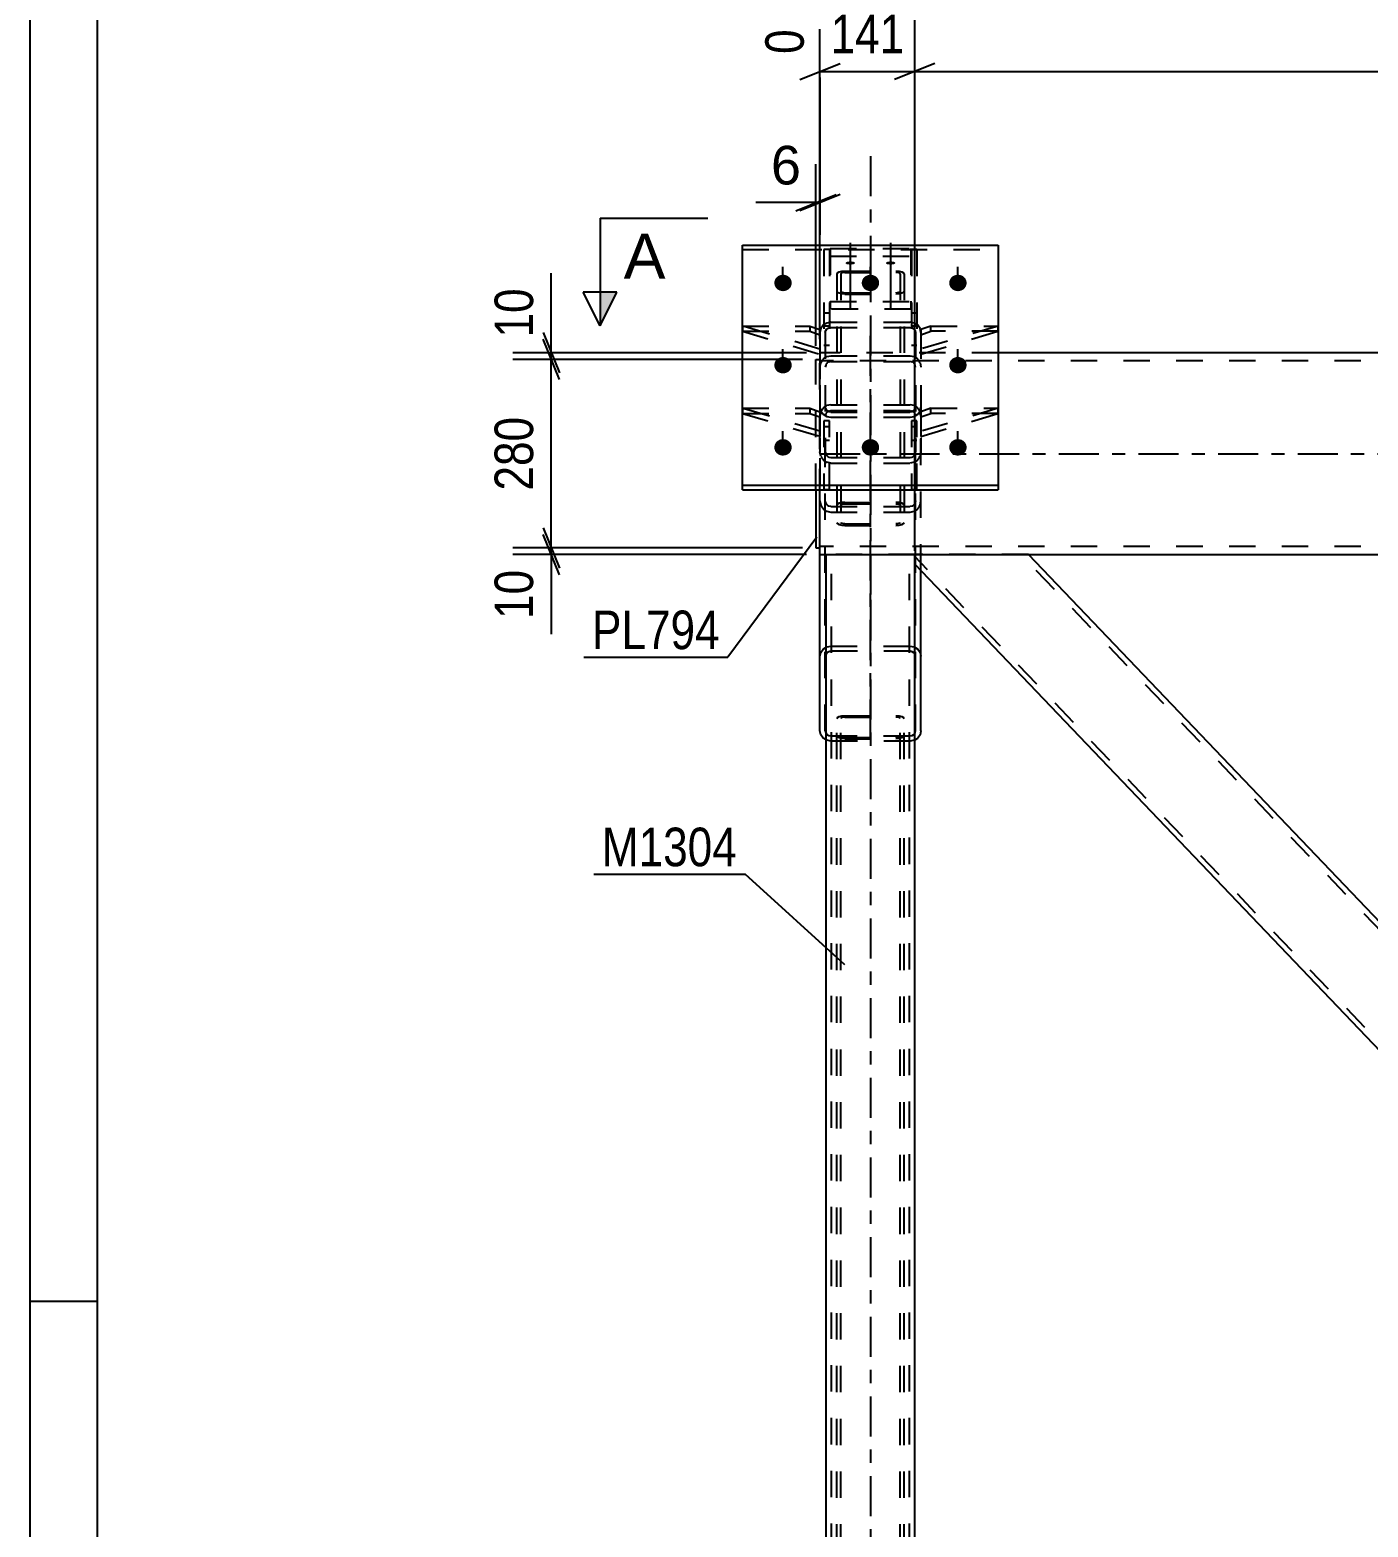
# Model space of a CAD drawing. Header units: millimetres. Extents: x 0 to 841, y 0 to 594.
# Drawn here: x 0 to 99.5, y 281.2 to 392.5 of the extents above; entities that cross this region are included whole.
import ezdxf

# ---------------------------------------------------------------- set-up
doc = ezdxf.new("R2010")
doc.units = ezdxf.units.MM
doc.linetypes.add('DXK_LINE_DOT2', pattern=[3.9198, 1.9599, -1.9599])
doc.linetypes.add('DXK_LINE_DOT3', pattern=[5.9187, 2.979, -0.9799, 0.9799, -0.9799])
doc.styles.add('Arial', font='ARIAL.TTF', dxfattribs={"height": 0.2})
doc.styles.add('Arial Narrow', font='ARIALN.TTF', dxfattribs={"height": 0.2})

# ---------------------------------------------------------------- blocks, each defined once
blk = doc.blocks.new('Unknown-318891778-1129')
at = {"color": 5, "linetype": 'Continuous'}
for p, q in [((0, 594), (0, 0)), ((5, 589), (5, 5)), ((5, 298), (0, 298))]:
    blk.add_line(p, q, dxfattribs=at)
blk = doc.blocks.new('Part-318891778-5082 - 4993')
at = {"color": 7, "linetype": 'DXK_LINE_DOT2'}
for p, q in [((58.72, 362.65), (52.97, 364.36)), ((52.97, 364.36), (57.97, 364.36)), ((52.97, 364.36), (52.97, 363.98)), ((52.97, 363.98), (58.72, 362.27)), ((52.97, 363.98), (57.97, 363.98)), ((57.97, 364.36), (58.72, 364.1)), ((57.97, 364.36), (57.97, 363.98)), ((57.97, 363.98), (58.72, 363.73)), ((58.72, 364.1), (58.72, 362.27))]:
    blk.add_line(p, q, dxfattribs=at)
blk = doc.blocks.new('Part-318891778-5133 - 4993')
at = {"color": 7, "linetype": 'DXK_LINE_DOT2'}
for p, q in [((58.72, 368.49), (58.72, 358.3)), ((71.97, 368.49), (58.72, 368.49)), ((228.28, 367.89), (58.72, 367.89)), ((58.72, 353.58), (58.72, 354.69)), ((228.28, 354.09), (58.72, 354.09))]:
    blk.add_line(p, q, dxfattribs=at)
at = {"color": 2, "linetype": 'Continuous'}
for p, q in [((228.28, 368.49), (71.97, 368.49)), ((58.72, 354.69), (58.72, 358.3)), ((58.72, 353.49), (58.72, 354.69)), ((58.72, 353.49), (228.28, 353.49))]:
    blk.add_line(p, q, dxfattribs=at)
at = {"color": 7, "linetype": 'DXK_LINE_DOT3'}
blk.add_line((58.72, 360.99), (228.28, 360.99), dxfattribs=at)
blk = doc.blocks.new('Part-318891778-5088 - 4993')
at = {"color": 7, "linetype": 'DXK_LINE_DOT2'}
for p, q in [((58.79, 364.1), (58.72, 363.77)), ((58.72, 353.49), (58.72, 363.77)), ((59.12, 363.77), (59.15, 363.93)), ((59.12, 340.39), (59.12, 363.77)), ((59.52, 364.62), (59.22, 364.56)), ((59.37, 364.16), (59.52, 364.2)), ((59.52, 364.62), (65.42, 364.62)), ((59.52, 364.2), (65.42, 364.2)), ((65.73, 364.56), (65.42, 364.62)), ((65.42, 364.2), (65.58, 364.16)), ((65.79, 363.93), (65.82, 363.77)), ((65.82, 340.39), (65.82, 363.77)), ((66.22, 363.77), (66.16, 364.1)), ((66.22, 352.3), (66.22, 363.77)), ((58.72, 357.49), (58.79, 357.17)), ((59.15, 357.33), (59.12, 357.49)), ((59.52, 357.07), (59.37, 357.1)), ((59.52, 357.07), (65.42, 357.07)), ((65.58, 357.1), (65.42, 357.07)), ((65.82, 357.49), (65.79, 357.33)), ((66.16, 357.17), (66.22, 357.49)), ((59.22, 356.71), (59.52, 356.64)), ((59.52, 356.64), (65.42, 356.64)), ((65.42, 356.64), (65.73, 356.71)), ((58.72, 345.94), (58.79, 346.23)), ((58.79, 346.23), (58.96, 346.47)), ((58.96, 346.47), (59.22, 346.63)), ((59.15, 346.08), (59.12, 345.94)), ((59.24, 346.2), (59.15, 346.08)), ((59.22, 346.63), (59.52, 346.69)), ((59.37, 346.28), (59.24, 346.2)), ((59.52, 346.31), (59.37, 346.28)), ((59.52, 346.69), (65.42, 346.69)), ((65.42, 346.31), (59.52, 346.31)), ((65.42, 346.69), (65.73, 346.63)), ((65.58, 346.28), (65.42, 346.31)), ((65.71, 346.2), (65.58, 346.28)), ((65.79, 346.08), (65.71, 346.2)), ((65.73, 346.63), (65.99, 346.47)), ((65.82, 345.94), (65.79, 346.08)), ((65.99, 346.47), (66.16, 346.23)), ((66.16, 346.23), (66.22, 345.94)), ((59.12, 340.39), (59.15, 340.25)), ((65.79, 340.25), (65.82, 340.39)), ((59.15, 340.25), (59.24, 340.13)), ((59.22, 339.7), (59.17, 339.73)), ((59.52, 339.64), (59.22, 339.7)), ((59.24, 340.13), (59.37, 340.05)), ((59.37, 340.05), (59.52, 340.02)), ((59.52, 340.02), (65.42, 340.02)), ((65.42, 339.64), (59.52, 339.64)), ((65.42, 340.02), (65.58, 340.05)), ((65.73, 339.7), (65.42, 339.64)), ((65.58, 340.05), (65.71, 340.13)), ((65.71, 340.13), (65.79, 340.25)), ((65.73, 339.7), (65.77, 339.73))]:
    blk.add_line(p, q, dxfattribs=at)
at = {"color": 7, "linetype": 'DXK_LINE_DOT3'}
blk.add_line((62.47, 339.74), (62.47, 364.05), dxfattribs=at)
at = {"color": 2, "linetype": 'Continuous'}
for p, q in [((58.72, 340.39), (58.72, 353.49)), ((66.22, 340.39), (66.22, 352.3)), ((58.79, 340.11), (58.72, 340.39)), ((66.22, 340.39), (66.16, 340.11)), ((58.96, 339.86), (58.79, 340.11)), ((59.17, 339.73), (58.96, 339.86)), ((65.77, 339.73), (65.99, 339.86)), ((66.16, 340.11), (65.99, 339.86))]:
    blk.add_line(p, q, dxfattribs=at)
at = {"color": 7, "linetype": 'DXK_LINE_DOT2'}
for centre, radius, start, end in [((59.56, 363.8), 0.827, 114.3201, 159.2418), ((59.54, 363.79), 0.414, 114.3201, 159.2418), ((65.41, 363.79), 0.414, 20.7582, 65.6799), ((65.39, 363.8), 0.827, 20.7582, 65.6799), ((59.56, 357.46), 0.827, 200.7582, 245.6799), ((59.54, 357.48), 0.414, 200.7582, 245.6799), ((65.41, 357.48), 0.414, 294.3201, 339.2418), ((65.39, 357.46), 0.827, 294.3201, 339.2418)]:
    blk.add_arc(centre, radius, start, end, dxfattribs=at)
blk = doc.blocks.new('Part-318891778-5091 - 4993')
at = {"color": 2, "linetype": 'Continuous'}
for p, q in [((52.97, 358.3), (52.97, 376.49)), ((52.97, 376.49), (71.97, 376.49)), ((71.97, 376.49), (71.97, 358.3)), ((52.97, 358.64), (71.97, 358.64)), ((52.97, 358.3), (71.97, 358.3))]:
    blk.add_line(p, q, dxfattribs=at)
at = {"color": 7, "linetype": 'DXK_LINE_DOT2'}
blk.add_line((52.97, 376.15), (71.97, 376.15), dxfattribs=at)
blk = doc.blocks.new('Part-318891778-5135 - 4993')
at = {"color": 7, "linetype": 'DXK_LINE_DOT2'}
for p, q in [((65.52, 376.15), (65.52, 369.04)), ((65.92, 376.15), (65.52, 376.15)), ((65.92, 376.15), (65.92, 369.04)), ((65.52, 371.45), (65.92, 371.45)), ((65.52, 370.49), (65.92, 370.49)), ((65.52, 369.04), (65.92, 369.04))]:
    blk.add_line(p, q, dxfattribs=at)
blk = doc.blocks.new('Part-318891778-5054 - 4993')
at = {"color": 7, "linetype": 'DXK_LINE_DOT2'}
for p, q in [((58.42, 358.3), (58.42, 367.99)), ((58.42, 367.99), (58.72, 367.99)), ((58.72, 353.99), (58.72, 367.99))]:
    blk.add_line(p, q, dxfattribs=at)
at = {"color": 2, "linetype": 'Continuous'}
for p, q in [((58.42, 358.3), (58.42, 353.99)), ((58.42, 353.99), (58.72, 353.99))]:
    blk.add_line(p, q, dxfattribs=at)
blk = doc.blocks.new('Part-318891778-5060 - 4993')
at = {"color": 7, "linetype": 'DXK_LINE_DOT3'}
blk.add_line((62.47, 350.14), (62.47, 196.45), dxfattribs=at)
at = {"color": 7, "linetype": 'DXK_LINE_DOT2'}
for p, q in [((60.15, 341.46), (60.34, 341.51)), ((60.34, 341.51), (60.57, 341.52)), ((60.57, 341.52), (64.37, 341.52)), ((64.37, 341.52), (64.6, 341.51)), ((64.6, 341.51), (64.8, 341.46)), ((59.97, 341.32), (60.02, 341.4)), ((59.97, 205.02), (59.97, 341.32)), ((60.02, 341.4), (60.15, 341.46)), ((60.3, 341.36), (60.27, 341.32)), ((60.27, 205.02), (60.27, 341.32)), ((60.36, 341.39), (60.3, 341.36)), ((60.46, 341.41), (60.36, 341.39)), ((60.57, 341.42), (60.46, 341.41)), ((60.57, 341.42), (64.37, 341.42)), ((64.49, 341.41), (64.37, 341.42)), ((64.59, 341.39), (64.49, 341.41)), ((64.65, 341.36), (64.59, 341.39)), ((64.67, 341.32), (64.65, 341.36)), ((64.67, 205.02), (64.67, 341.32)), ((64.8, 341.46), (64.93, 341.4)), ((64.93, 341.4), (64.97, 341.32)), ((64.97, 205.02), (64.97, 341.32)), ((60.02, 339.94), (59.97, 340.02)), ((60.15, 339.87), (60.02, 339.94)), ((60.34, 339.83), (60.15, 339.87)), ((60.27, 340.02), (60.3, 339.98)), ((60.3, 339.98), (60.36, 339.94)), ((60.57, 339.81), (60.34, 339.83)), ((60.36, 339.94), (60.46, 339.92)), ((60.46, 339.92), (60.57, 339.91)), ((60.57, 339.91), (64.37, 339.91)), ((60.57, 339.81), (64.37, 339.81)), ((64.37, 339.91), (64.49, 339.92)), ((64.6, 339.83), (64.37, 339.81)), ((64.49, 339.92), (64.59, 339.94)), ((64.59, 339.94), (64.65, 339.98)), ((64.8, 339.87), (64.6, 339.83)), ((64.65, 339.98), (64.67, 340.02)), ((64.93, 339.94), (64.8, 339.87)), ((64.97, 340.02), (64.93, 339.94)), ((60.57, 213.73), (60.34, 213.59)), ((60.57, 213.73), (64.37, 213.73)), ((64.6, 213.59), (64.37, 213.73)), ((60.02, 212.57), (59.97, 211.86)), ((60.46, 212.72), (60.57, 212.79)), ((60.57, 212.79), (64.37, 212.79)), ((64.37, 212.79), (64.49, 212.72)), ((64.97, 211.86), (64.93, 212.57)), ((60.27, 211.86), (60.3, 212.21)), ((64.65, 212.21), (64.67, 211.86)), ((60.27, 208.99), (59.97, 208.99)), ((64.97, 208.99), (64.67, 208.99)), ((59.97, 205.02), (60.02, 204.31)), ((60.3, 204.66), (60.27, 205.02)), ((64.67, 205.02), (64.65, 204.66)), ((64.93, 204.31), (64.97, 205.02)), ((60.57, 204.09), (60.46, 204.16)), ((60.57, 204.09), (64.37, 204.09)), ((64.49, 204.16), (64.37, 204.09)), ((60.34, 203.29), (60.57, 203.15)), ((60.57, 203.15), (64.37, 203.15)), ((64.37, 203.15), (64.6, 203.29))]:
    blk.add_line(p, q, dxfattribs=at)
for centre, radius, start, end in [((62.29, 212.4), 2.27, 148.6934, 175.7676), ((62.66, 212.4), 2.27, 4.2324, 31.3066), ((61.43, 212.13), 1.14, 148.6934, 175.7676), ((63.52, 212.13), 1.14, 4.2324, 31.3066), ((61.43, 204.75), 1.14, 184.2324, 211.3066), ((63.52, 204.75), 1.14, 328.6934, 355.7676), ((62.29, 204.47), 2.27, 184.2324, 211.3066), ((62.66, 204.47), 2.27, 328.6934, 355.7676)]:
    blk.add_arc(centre, radius, start, end, dxfattribs=at)
blk = doc.blocks.new('Part-318891778-5061 - 4993')
at = {"color": 7, "linetype": 'DXK_LINE_DOT2'}
for p, q in [((66.97, 370.47), (66.22, 370.21)), ((71.97, 370.47), (66.22, 368.76)), ((66.97, 370.09), (66.97, 370.47)), ((66.97, 370.47), (71.97, 370.47)), ((71.97, 370.09), (71.97, 370.47)), ((66.22, 370.21), (66.22, 368.38)), ((66.22, 369.83), (66.97, 370.09)), ((66.22, 368.38), (71.97, 370.09)), ((71.97, 370.09), (66.97, 370.09))]:
    blk.add_line(p, q, dxfattribs=at)
blk = doc.blocks.new('Part-318891778-5083 - 4993')
at = {"color": 7, "linetype": 'DXK_LINE_DOT2'}
for p, q in [((59.02, 376.15), (59.02, 369.04)), ((59.42, 376.15), (59.02, 376.15)), ((59.42, 376.15), (59.42, 369.04)), ((59.02, 371.45), (59.42, 371.45)), ((59.02, 370.49), (59.42, 370.49)), ((59.02, 369.04), (59.42, 369.04))]:
    blk.add_line(p, q, dxfattribs=at)
blk = doc.blocks.new('Bolt-318891778-5137 - 4993')
at = {"linetype": 'Continuous'}
for points in [[(60.97, 375.27), (61.05, 375.27), (61.12, 375.26), (61.18, 375.25), (61.23, 375.24), (61.28, 375.21), (61.31, 375.19), (61.32, 375.17), (61.32, 375.14), (61.31, 375.12), (61.28, 375.1), (61.23, 375.07), (61.18, 375.06), (61.12, 375.05), (61.05, 375.04), (60.97, 375.04), (60.9, 375.04), (60.83, 375.05), (60.77, 375.06), (60.71, 375.07), (60.67, 375.1), (60.64, 375.12), (60.63, 375.14), (60.63, 375.17), (60.64, 375.19), (60.67, 375.21), (60.71, 375.24), (60.77, 375.25), (60.83, 375.26), (60.9, 375.27)], [(63.97, 375.27), (64.05, 375.27), (64.12, 375.26), (64.18, 375.25), (64.23, 375.24), (64.28, 375.21), (64.31, 375.19), (64.32, 375.17), (64.32, 375.14), (64.31, 375.12), (64.28, 375.1), (64.23, 375.07), (64.18, 375.06), (64.12, 375.05), (64.05, 375.04), (63.97, 375.04), (63.9, 375.04), (63.83, 375.05), (63.77, 375.06), (63.71, 375.07), (63.67, 375.1), (63.64, 375.12), (63.63, 375.14), (63.63, 375.17), (63.64, 375.19), (63.67, 375.21), (63.71, 375.24), (63.77, 375.25), (63.83, 375.26), (63.9, 375.27)]]:
    blk.add_hatch(color=1, dxfattribs=at).paths.add_polyline_path(points)
at = {"color": 1, "linetype": 'Continuous'}
for p, q in [((60.97, 376.66), (60.97, 373.7)), ((63.97, 376.66), (63.97, 373.7))]:
    blk.add_line(p, q, dxfattribs=at)
at = {"color": 1, "linetype": 'DXK_LINE_DOT2'}
for p, q in [((60.97, 373.75), (60.97, 370.79)), ((63.97, 373.75), (63.97, 370.79))]:
    blk.add_line(p, q, dxfattribs=at)
blk = doc.blocks.new('Part-318891778-5087 - 4993')
at = {"color": 7, "linetype": 'DXK_LINE_DOT2'}
for p, q in [((58.72, 368.76), (52.97, 370.47)), ((52.97, 370.47), (57.97, 370.47)), ((52.97, 370.47), (52.97, 370.09)), ((57.97, 370.47), (58.72, 370.21)), ((57.97, 370.47), (57.97, 370.09)), ((52.97, 370.09), (58.72, 368.38)), ((52.97, 370.09), (57.97, 370.09)), ((57.97, 370.09), (58.72, 369.83)), ((58.72, 370.21), (58.72, 368.38))]:
    blk.add_line(p, q, dxfattribs=at)
blk = doc.blocks.new('Part-318891778-5145 - 4993')
at = {"color": 2, "linetype": 'Continuous'}
for p, q in [((59.17, 219.03), (59.17, 353.49)), ((65.77, 219.03), (65.77, 352.77))]:
    blk.add_line(p, q, dxfattribs=at)
at = {"color": 7, "linetype": 'DXK_LINE_DOT2'}
for p, q in [((65.77, 353.49), (59.17, 353.49)), ((59.57, 208.99), (59.57, 353.49)), ((65.37, 208.99), (65.37, 353.49)), ((65.77, 352.77), (65.77, 353.49)), ((59.17, 208.99), (59.17, 219.03)), ((65.77, 208.99), (65.77, 219.03)), ((65.77, 208.99), (59.17, 208.99))]:
    blk.add_line(p, q, dxfattribs=at)
blk = doc.blocks.new('Part-318891778-5096 - 4993')
at = {"color": 2, "linetype": 'Continuous'}
for p, q in [((65.76, 353.49), (65.77, 353.11)), ((65.77, 353.11), (65.77, 352.77)), ((134.16, 281.24), (65.77, 352.77)), ((138.73, 286.02), (74.21, 353.49)), ((138.73, 286.02), (134.16, 281.24))]:
    blk.add_line(p, q, dxfattribs=at)
at = {"color": 7, "linetype": 'DXK_LINE_DOT2'}
for p, q in [((74.21, 353.49), (65.76, 353.49)), ((65.77, 353.35), (65.77, 353.49)), ((134.44, 281.53), (65.77, 353.35)), ((138.45, 285.73), (73.66, 353.49)), ((134.44, 281.53), (134.46, 281.55))]:
    blk.add_line(p, q, dxfattribs=at)
blk = doc.blocks.new('Part-318891778-5110 - 4993')
at = {"color": 7, "linetype": 'DXK_LINE_DOT2'}
for p, q in [((58.96, 370.53), (58.79, 370.28)), ((59.22, 370.69), (58.96, 370.53)), ((59.52, 370.75), (59.22, 370.69)), ((59.52, 370.75), (65.42, 370.75)), ((65.73, 370.69), (65.42, 370.75)), ((65.99, 370.53), (65.73, 370.69)), ((66.16, 370.28), (65.99, 370.53)), ((58.79, 370.28), (58.72, 370)), ((58.72, 370), (58.72, 361.13)), ((59.12, 370), (59.15, 370.14)), ((59.12, 370), (59.12, 361.13)), ((59.15, 370.14), (59.24, 370.26)), ((59.24, 370.26), (59.37, 370.34)), ((59.37, 370.34), (59.52, 370.37)), ((59.52, 370.37), (65.42, 370.37)), ((65.42, 370.37), (65.58, 370.34)), ((65.58, 370.34), (65.71, 370.26)), ((65.71, 370.26), (65.79, 370.14)), ((65.79, 370.14), (65.82, 370)), ((65.82, 370), (65.82, 361.13)), ((66.22, 370), (66.16, 370.28)), ((66.22, 370), (66.22, 361.13)), ((59.22, 368.2), (59.52, 368.26)), ((59.52, 368.26), (65.42, 368.26)), ((65.42, 368.26), (65.73, 368.2)), ((58.72, 367.41), (58.79, 367.74)), ((59.15, 367.57), (59.12, 367.41)), ((59.52, 367.84), (59.37, 367.8)), ((59.52, 367.84), (65.42, 367.84)), ((65.58, 367.8), (65.42, 367.84)), ((65.82, 367.41), (65.79, 367.57)), ((66.16, 367.74), (66.22, 367.41)), ((58.72, 364.45), (58.79, 364.16)), ((58.79, 364.16), (58.96, 363.92)), ((58.96, 363.92), (59.22, 363.76)), ((59.15, 364.31), (59.12, 364.45)), ((59.24, 364.19), (59.15, 364.31)), ((59.22, 363.76), (59.52, 363.7)), ((59.37, 364.11), (59.24, 364.19)), ((59.52, 364.08), (59.37, 364.11)), ((59.52, 364.08), (65.42, 364.08)), ((65.58, 364.11), (65.42, 364.08)), ((65.42, 363.7), (65.73, 363.76)), ((65.71, 364.19), (65.58, 364.11)), ((65.79, 364.31), (65.71, 364.19)), ((65.73, 363.76), (65.99, 363.92)), ((65.82, 364.45), (65.79, 364.31)), ((65.99, 363.92), (66.16, 364.16)), ((66.16, 364.16), (66.22, 364.45)), ((59.52, 363.7), (65.42, 363.7)), ((58.79, 360.81), (58.72, 361.13)), ((59.12, 361.13), (59.15, 360.97)), ((59.37, 360.74), (59.52, 360.71)), ((59.52, 360.71), (65.42, 360.71)), ((65.42, 360.71), (65.58, 360.74)), ((65.79, 360.97), (65.82, 361.13)), ((66.22, 361.13), (66.16, 360.81)), ((59.52, 360.28), (59.22, 360.35)), ((59.52, 360.28), (65.42, 360.28)), ((65.73, 360.35), (65.42, 360.28))]:
    blk.add_line(p, q, dxfattribs=at)
at = {"color": 7, "linetype": 'DXK_LINE_DOT3'}
blk.add_line((62.47, 360.85), (62.47, 370.64), dxfattribs=at)
at = {"color": 7, "linetype": 'DXK_LINE_DOT2'}
for centre, radius, start, end in [((59.56, 367.44), 0.827, 114.3199, 159.2417), ((65.39, 367.44), 0.827, 20.7583, 65.6801), ((59.54, 367.43), 0.414, 114.3199, 159.2417), ((65.41, 367.43), 0.414, 20.7583, 65.6801), ((59.56, 361.1), 0.827, 200.7583, 245.6801), ((59.54, 361.12), 0.414, 200.7583, 245.6801), ((65.41, 361.12), 0.414, 294.3199, 339.2417), ((65.39, 361.1), 0.827, 294.3199, 339.2417)]:
    blk.add_arc(centre, radius, start, end, dxfattribs=at)
blk = doc.blocks.new('Part-318891778-5134 - 4993')
at = {"color": 7, "linetype": 'DXK_LINE_DOT2'}
for p, q in [((59.42, 363.44), (59.02, 363.44)), ((59.02, 363.44), (59.02, 358.3)), ((59.02, 363), (59.42, 363)), ((59.42, 358.3), (59.42, 363.44)), ((59.02, 361.99), (59.42, 361.99))]:
    blk.add_line(p, q, dxfattribs=at)
at = {"color": 2, "linetype": 'Continuous'}
blk.add_line((59.42, 358.3), (59.02, 358.3), dxfattribs=at)
blk = doc.blocks.new('Part-318891778-5136 - 4993')
at = {"color": 7, "linetype": 'DXK_LINE_DOT2'}
for p, q in [((65.92, 363.44), (65.52, 363.44)), ((65.52, 363.44), (65.52, 358.3)), ((65.52, 363), (65.92, 363)), ((65.92, 358.3), (65.92, 363.44)), ((65.52, 361.99), (65.92, 361.99))]:
    blk.add_line(p, q, dxfattribs=at)
at = {"color": 2, "linetype": 'Continuous'}
blk.add_line((65.92, 358.3), (65.52, 358.3), dxfattribs=at)
blk = doc.blocks.new('Part-318891778-5140 - 4993')
at = {"color": 7, "linetype": 'DXK_LINE_DOT3'}
blk.add_line((62.47, 383.1), (62.47, 347.12), dxfattribs=at)
at = {"color": 7, "linetype": 'DXK_LINE_DOT2'}
for p, q in [((59.97, 374.35), (60.02, 374.43)), ((59.97, 374.35), (59.97, 355.87)), ((60.02, 374.43), (60.15, 374.5)), ((60.15, 374.5), (60.34, 374.54)), ((60.3, 374.39), (60.27, 374.35)), ((60.27, 374.35), (60.27, 355.87)), ((60.36, 374.42), (60.3, 374.39)), ((60.34, 374.54), (60.57, 374.56)), ((60.46, 374.45), (60.36, 374.42)), ((60.57, 374.45), (60.46, 374.45)), ((60.57, 374.56), (64.37, 374.56)), ((60.57, 374.45), (64.37, 374.45)), ((64.37, 374.56), (64.6, 374.54)), ((64.49, 374.45), (64.37, 374.45)), ((64.59, 374.42), (64.49, 374.45)), ((64.65, 374.39), (64.59, 374.42)), ((64.6, 374.54), (64.8, 374.5)), ((64.67, 374.35), (64.65, 374.39)), ((64.67, 374.35), (64.67, 355.87)), ((64.8, 374.5), (64.93, 374.43)), ((64.93, 374.43), (64.97, 374.35)), ((64.97, 374.35), (64.97, 355.87)), ((60.02, 372.97), (59.97, 373.05)), ((60.15, 372.91), (60.02, 372.97)), ((60.34, 372.86), (60.15, 372.91)), ((60.27, 373.05), (60.3, 373.01)), ((60.3, 373.01), (60.36, 372.98)), ((60.57, 372.85), (60.34, 372.86)), ((60.36, 372.98), (60.46, 372.96)), ((60.46, 372.96), (60.57, 372.95)), ((60.57, 372.95), (64.37, 372.95)), ((60.57, 372.85), (64.37, 372.85)), ((64.37, 372.95), (64.49, 372.96)), ((64.6, 372.86), (64.37, 372.85)), ((64.49, 372.96), (64.59, 372.98)), ((64.59, 372.98), (64.65, 373.01)), ((64.8, 372.91), (64.6, 372.86)), ((64.65, 373.01), (64.67, 373.05)), ((64.93, 372.97), (64.8, 372.91)), ((64.97, 373.05), (64.93, 372.97)), ((60.02, 357.25), (59.97, 357.17)), ((60.15, 357.31), (60.02, 357.25)), ((60.34, 357.36), (60.15, 357.31)), ((60.27, 357.17), (60.3, 357.21)), ((60.3, 357.21), (60.36, 357.24)), ((60.57, 357.37), (60.34, 357.36)), ((60.36, 357.24), (60.46, 357.26)), ((60.46, 357.26), (60.57, 357.27)), ((60.57, 357.37), (64.37, 357.37)), ((60.57, 357.27), (64.37, 357.27)), ((64.6, 357.36), (64.37, 357.37)), ((64.37, 357.27), (64.49, 357.26)), ((64.49, 357.26), (64.59, 357.24)), ((64.59, 357.24), (64.65, 357.21)), ((64.8, 357.31), (64.6, 357.36)), ((64.65, 357.21), (64.67, 357.17)), ((64.93, 357.25), (64.8, 357.31)), ((64.97, 357.17), (64.93, 357.25)), ((59.97, 355.87), (60.02, 355.79)), ((60.02, 355.79), (60.15, 355.72)), ((60.15, 355.72), (60.34, 355.68)), ((60.3, 355.83), (60.27, 355.87)), ((60.36, 355.8), (60.3, 355.83)), ((60.34, 355.68), (60.57, 355.66)), ((60.46, 355.77), (60.36, 355.8)), ((60.57, 355.77), (60.46, 355.77)), ((60.57, 355.77), (64.37, 355.77)), ((60.57, 355.66), (64.37, 355.66)), ((64.49, 355.77), (64.37, 355.77)), ((64.37, 355.66), (64.6, 355.68)), ((64.59, 355.8), (64.49, 355.77)), ((64.65, 355.83), (64.59, 355.8)), ((64.6, 355.68), (64.8, 355.72)), ((64.67, 355.87), (64.65, 355.83)), ((64.8, 355.72), (64.93, 355.79)), ((64.93, 355.79), (64.97, 355.87))]:
    blk.add_line(p, q, dxfattribs=at)
blk = doc.blocks.new('Part-318891778-5146 - 4993')
at = {"color": 7, "linetype": 'DXK_LINE_DOT2'}
for p, q in [((59.47, 376.23), (59.47, 371.73)), ((59.47, 376.23), (65.47, 376.23)), ((65.47, 376.23), (65.47, 371.73)), ((59.47, 375.67), (65.47, 375.67)), ((59.47, 372.3), (65.47, 372.3)), ((65.47, 371.73), (59.47, 371.73))]:
    blk.add_line(p, q, dxfattribs=at)
blk = doc.blocks.new('Bolt-318891778-5152 - 4993')
at = {"linetype": 'Continuous'}
for points in [[(55.97, 373.06), (55.84, 373.08), (55.71, 373.12), (55.59, 373.18), (55.49, 373.27), (55.41, 373.37), (55.36, 373.49), (55.33, 373.61), (55.33, 373.74), (55.36, 373.86), (55.41, 373.98), (55.49, 374.08), (55.59, 374.17), (55.71, 374.23), (55.84, 374.27), (55.97, 374.29), (56.11, 374.27), (56.24, 374.23), (56.36, 374.17), (56.46, 374.08), (56.54, 373.98), (56.59, 373.86), (56.62, 373.74), (56.62, 373.61), (56.59, 373.49), (56.54, 373.37), (56.46, 373.27), (56.36, 373.18), (56.24, 373.12), (56.11, 373.08)], [(62.47, 373.06), (62.34, 373.08), (62.21, 373.12), (62.09, 373.18), (61.99, 373.27), (61.91, 373.37), (61.86, 373.49), (61.83, 373.61), (61.83, 373.74), (61.86, 373.86), (61.91, 373.98), (61.99, 374.08), (62.09, 374.17), (62.21, 374.23), (62.34, 374.27), (62.47, 374.29), (62.61, 374.27), (62.74, 374.23), (62.86, 374.17), (62.96, 374.08), (63.04, 373.98), (63.09, 373.86), (63.12, 373.74), (63.12, 373.61), (63.09, 373.49), (63.04, 373.37), (62.96, 373.27), (62.86, 373.18), (62.74, 373.12), (62.61, 373.08)], [(68.97, 373.06), (68.84, 373.08), (68.71, 373.12), (68.59, 373.18), (68.49, 373.27), (68.41, 373.37), (68.36, 373.49), (68.33, 373.61), (68.33, 373.74), (68.36, 373.86), (68.41, 373.98), (68.49, 374.08), (68.59, 374.17), (68.71, 374.23), (68.84, 374.27), (68.97, 374.29), (69.11, 374.27), (69.24, 374.23), (69.36, 374.17), (69.46, 374.08), (69.54, 373.98), (69.59, 373.86), (69.62, 373.74), (69.62, 373.61), (69.59, 373.49), (69.54, 373.37), (69.46, 373.27), (69.36, 373.18), (69.24, 373.12), (69.11, 373.08)], [(55.97, 366.96), (55.84, 366.97), (55.71, 367.01), (55.59, 367.07), (55.49, 367.16), (55.41, 367.26), (55.36, 367.38), (55.33, 367.5), (55.33, 367.63), (55.36, 367.76), (55.41, 367.87), (55.49, 367.98), (55.59, 368.06), (55.71, 368.12), (55.84, 368.16), (55.97, 368.18), (56.11, 368.16), (56.24, 368.12), (56.36, 368.06), (56.46, 367.98), (56.54, 367.87), (56.59, 367.76), (56.62, 367.63), (56.62, 367.5), (56.59, 367.38), (56.54, 367.26), (56.46, 367.16), (56.36, 367.07), (56.24, 367.01), (56.11, 366.97)], [(68.97, 366.96), (68.84, 366.97), (68.71, 367.01), (68.59, 367.07), (68.49, 367.16), (68.41, 367.26), (68.36, 367.38), (68.33, 367.5), (68.33, 367.63), (68.36, 367.76), (68.41, 367.87), (68.49, 367.98), (68.59, 368.06), (68.71, 368.12), (68.84, 368.16), (68.97, 368.18), (69.11, 368.16), (69.24, 368.12), (69.36, 368.06), (69.46, 367.98), (69.54, 367.87), (69.59, 367.76), (69.62, 367.63), (69.62, 367.5), (69.59, 367.38), (69.54, 367.26), (69.46, 367.16), (69.36, 367.07), (69.24, 367.01), (69.11, 366.97)], [(55.97, 360.85), (55.84, 360.86), (55.71, 360.9), (55.59, 360.96), (55.49, 361.05), (55.41, 361.15), (55.36, 361.27), (55.33, 361.39), (55.33, 361.52), (55.36, 361.65), (55.41, 361.76), (55.49, 361.87), (55.59, 361.95), (55.71, 362.02), (55.84, 362.06), (55.97, 362.07), (56.11, 362.06), (56.24, 362.02), (56.36, 361.95), (56.46, 361.87), (56.54, 361.76), (56.59, 361.65), (56.62, 361.52), (56.62, 361.39), (56.59, 361.27), (56.54, 361.15), (56.46, 361.05), (56.36, 360.96), (56.24, 360.9), (56.11, 360.86)], [(62.47, 360.85), (62.34, 360.86), (62.21, 360.9), (62.09, 360.96), (61.99, 361.05), (61.91, 361.15), (61.86, 361.27), (61.83, 361.39), (61.83, 361.52), (61.86, 361.65), (61.91, 361.76), (61.99, 361.87), (62.09, 361.95), (62.21, 362.02), (62.34, 362.06), (62.47, 362.07), (62.61, 362.06), (62.74, 362.02), (62.86, 361.95), (62.96, 361.87), (63.04, 361.76), (63.09, 361.65), (63.12, 361.52), (63.12, 361.39), (63.09, 361.27), (63.04, 361.15), (62.96, 361.05), (62.86, 360.96), (62.74, 360.9), (62.61, 360.86)], [(68.97, 360.85), (68.84, 360.86), (68.71, 360.9), (68.59, 360.96), (68.49, 361.05), (68.41, 361.15), (68.36, 361.27), (68.33, 361.39), (68.33, 361.52), (68.36, 361.65), (68.41, 361.76), (68.49, 361.87), (68.59, 361.95), (68.71, 362.02), (68.84, 362.06), (68.97, 362.07), (69.11, 362.06), (69.24, 362.02), (69.36, 361.95), (69.46, 361.87), (69.54, 361.76), (69.59, 361.65), (69.62, 361.52), (69.62, 361.39), (69.59, 361.27), (69.54, 361.15), (69.46, 361.05), (69.36, 360.96), (69.24, 360.9), (69.11, 360.86)]]:
    blk.add_hatch(color=1, dxfattribs=at).paths.add_polyline_path(points)
at = {"color": 1, "linetype": 'Continuous'}
for p, q in [((55.97, 373.08), (55.97, 374.87)), ((62.47, 373.08), (62.47, 374.87)), ((68.97, 373.08), (68.97, 374.87)), ((55.97, 366.97), (55.97, 368.76)), ((68.97, 366.97), (68.97, 368.76)), ((55.97, 360.86), (55.97, 362.66)), ((62.47, 360.86), (62.47, 362.66)), ((68.97, 360.86), (68.97, 362.66))]:
    blk.add_line(p, q, dxfattribs=at)
blk = doc.blocks.new('Part-318891778-5153 - 4993')
at = {"color": 7, "linetype": 'DXK_LINE_DOT2'}
for p, q in [((66.97, 364.36), (66.22, 364.1)), ((71.97, 364.36), (66.22, 362.65)), ((66.22, 364.1), (66.22, 362.27)), ((66.22, 363.73), (66.97, 363.98)), ((66.22, 362.27), (71.97, 363.98)), ((66.97, 363.98), (66.97, 364.36)), ((66.97, 364.36), (71.97, 364.36)), ((71.97, 363.98), (66.97, 363.98)), ((71.97, 363.98), (71.97, 364.36))]:
    blk.add_line(p, q, dxfattribs=at)
blk = doc.blocks.new('StraightDimension-318891778-5169 - 4993')
at = {"color": 7, "linetype": 'Continuous'}
for p, q in [((65.77, 353.77), (65.77, 400.68)), ((67.27, 389.99), (64.27, 388.79)), ((65.77, 389.39), (203.24, 389.39))]:
    blk.add_line(p, q, dxfattribs=at)
blk = doc.blocks.new('StraightDimension-318891778-5170 - 4993')
at = {"color": 7, "linetype": 'Continuous'}
for p, q in [((65.77, 353.77), (65.77, 400.68)), ((58.72, 369.49), (58.72, 392.52)), ((57.22, 388.79), (60.22, 389.99)), ((58.72, 389.39), (65.77, 389.39)), ((67.27, 389.99), (64.27, 388.79))]:
    blk.add_line(p, q, dxfattribs=at)
at = {"color": 0}
blk.add_wipeout([(65.59, 390.14), (65.59, 394.34), (58.91, 394.34), (58.91, 390.14)], dxfattribs=at)
at = {"color": 0, "linetype": 'Continuous'}
blk.add_wipeout([(58.12, 393.12), (53.92, 393.12), (53.92, 390.09), (58.12, 390.09)], dxfattribs=at)
at = {"color": 3, "style": 'Arial Narrow'}
blk.add_text('141', height=2.863, dxfattribs=at).set_placement((59.51, 390.74))
at = {"color": 3, "linetype": 'Continuous', "style": 'Arial Narrow'}
blk.add_text('0', height=2.86, rotation=90.0002, dxfattribs=at).set_placement((57.52, 390.69))
at = {"color": 0, "linetype": 'Continuous'}
blk.add_wipeout([(65.17, 401.28), (60.97, 401.28), (60.97, 394.59), (65.17, 394.59)], dxfattribs=at)
at = {"color": 3, "linetype": 'Continuous', "style": 'Arial Narrow'}
blk.add_text('141', height=2.863, rotation=90.0002, dxfattribs=at).set_placement((64.57, 395.19))
blk = doc.blocks.new('StraightDimension-318891778-5381 - 4993')
at = {"color": 7, "linetype": 'Continuous'}
for p, q in [((58.72, 388.94), (58.72, 377.24)), ((58.42, 368.99), (58.42, 382.49)), ((58.42, 379.64), (53.95, 379.64)), ((58.42, 379.64), (53.95, 379.64)), ((56.92, 379.04), (59.92, 380.24)), ((60.22, 380.24), (57.22, 379.04)), ((58.42, 379.64), (58.72, 379.64))]:
    blk.add_line(p, q, dxfattribs=at)
at = {"color": 0}
blk.add_wipeout([(57.9, 380.39), (57.9, 384.59), (54.48, 384.59), (54.48, 380.39)], dxfattribs=at)
at = {"color": 3, "style": 'Arial'}
blk.add_text('6', height=2.87, dxfattribs=at).set_placement((55.08, 380.99))
blk = doc.blocks.new('StraightDimension-318891778-5396 - 4993')
at = {"color": 7, "linetype": 'Continuous'}
for p, q in [((38.75, 368.49), (38.75, 374.4)), ((38.75, 368.49), (38.75, 374.4)), ((38.15, 369.99), (39.35, 366.99)), ((39.35, 366.49), (38.15, 369.49)), ((57.72, 368.49), (35.9, 368.49)), ((38.75, 367.99), (38.75, 368.49)), ((57.42, 367.99), (35.9, 367.99))]:
    blk.add_line(p, q, dxfattribs=at)
at = {"color": 0}
blk.add_wipeout([(38, 373.87), (33.8, 373.87), (33.8, 369.02), (38, 369.02)], dxfattribs=at)
at = {"color": 3, "style": 'Arial Narrow'}
blk.add_text('10', height=2.863, rotation=90.0002, dxfattribs=at).set_placement((37.4, 369.62))
blk = doc.blocks.new('StraightDimension-318891778-5406 - 4993')
at = {"color": 7, "linetype": 'Continuous'}
for p, q in [((39.35, 366.49), (38.15, 369.49)), ((57.42, 367.99), (35.9, 367.99)), ((38.75, 353.99), (38.75, 367.99)), ((38.15, 355.49), (39.35, 352.49)), ((57.42, 353.99), (35.9, 353.99))]:
    blk.add_line(p, q, dxfattribs=at)
at = {"color": 0}
blk.add_wipeout([(38, 364.34), (33.8, 364.34), (33.8, 357.65), (38, 357.65)], dxfattribs=at)
at = {"color": 3, "style": 'Arial Narrow'}
blk.add_text('280', height=2.863, rotation=90.0002, dxfattribs=at).set_placement((37.4, 358.25))
blk = doc.blocks.new('StraightDimension-318891778-5416 - 4993')
at = {"color": 7, "linetype": 'Continuous'}
for p, q in [((38.15, 355.49), (39.35, 352.49)), ((39.35, 351.99), (38.15, 354.99)), ((57.42, 353.99), (35.9, 353.99)), ((38.75, 353.49), (38.75, 353.99)), ((57.72, 353.49), (35.9, 353.49)), ((38.75, 353.49), (38.75, 347.59)), ((38.75, 353.49), (38.75, 347.59))]:
    blk.add_line(p, q, dxfattribs=at)
at = {"color": 0}
blk.add_wipeout([(38, 352.97), (33.8, 352.97), (33.8, 348.11), (38, 348.11)], dxfattribs=at)
at = {"color": 3, "style": 'Arial Narrow'}
blk.add_text('10', height=2.863, rotation=90.0002, dxfattribs=at).set_placement((37.4, 348.71))
blk = doc.blocks.new('Mark-318891778-5050 - 4993')
at = {"color": 30, "linetype": 'Continuous'}
for p in [(58.5, 354.78), (41.18, 345.87)]:
    blk.add_line(p, (51.88, 345.87), dxfattribs=at)
at = {"color": 0}
blk.add_wipeout([(51.28, 346.47), (51.28, 349.47), (41.78, 349.47), (41.78, 346.47)], dxfattribs=at)
blk.add_wipeout([(51.28, 346.47), (51.28, 349.47), (41.78, 349.47), (41.78, 346.47)], dxfattribs=at)
at = {"color": 3, "style": 'Arial Narrow'}
blk.add_text('PL794', height=2.863, dxfattribs=at).set_placement((41.78, 346.47))
blk = doc.blocks.new('Mark-318891778-5141 - 4993')
at = {"color": 30, "linetype": 'Continuous'}
for p in [(41.91, 329.74), (60.58, 323.02)]:
    blk.add_line(p, (53.16, 329.74), dxfattribs=at)
at = {"color": 0}
blk.add_wipeout([(52.56, 330.34), (52.56, 333.34), (42.51, 333.34), (42.51, 330.34)], dxfattribs=at)
blk.add_wipeout([(52.56, 330.34), (52.56, 333.34), (42.51, 333.34), (42.51, 330.34)], dxfattribs=at)
at = {"color": 3, "style": 'Arial Narrow'}
blk.add_text('M1304', height=2.863, dxfattribs=at).set_placement((42.51, 330.34))
blk = doc.blocks.new('SectionMark-318891778-5587 - 4993')
at = {"linetype": 'Continuous'}
blk.add_hatch(color=6, dxfattribs=at).paths.add_polyline_path([(42.38, 372.99), (43.63, 372.99), (42.38, 370.49)])
at = {"color": 6, "linetype": 'Continuous'}
for p, q in [((42.38, 378.49), (50.38, 378.49)), ((42.38, 378.49), (42.38, 370.49)), ((42.38, 370.49), (41.13, 372.99)), ((43.63, 372.99), (41.13, 372.99)), ((42.38, 370.49), (43.63, 372.99))]:
    blk.add_line(p, q, dxfattribs=at)
at = {"color": 0, "linetype": 'Continuous'}
blk.add_wipeout([(47.24, 373.99), (47.24, 377.49), (44.13, 377.49), (44.13, 373.99)], dxfattribs=at)
at = {"color": 3, "linetype": 'Continuous', "style": 'Arial'}
blk.add_text('A', height=3.34, dxfattribs=at).set_placement((44.13, 373.99))

msp = doc.modelspace()

# ---------------------------------------------------------------- block references
for name in ['Unknown-318891778-1129', 'Part-318891778-5140 - 4993', 'Part-318891778-5091 - 4993', 'Part-318891778-5083 - 4993', 'Part-318891778-5146 - 4993', 'Bolt-318891778-5137 - 4993', 'Part-318891778-5135 - 4993', 'Bolt-318891778-5152 - 4993', 'Part-318891778-5087 - 4993', 'Part-318891778-5110 - 4993', 'Part-318891778-5061 - 4993', 'Part-318891778-5133 - 4993', 'Part-318891778-5054 - 4993', 'Part-318891778-5082 - 4993', 'Part-318891778-5088 - 4993', 'Part-318891778-5153 - 4993', 'Part-318891778-5134 - 4993', 'Part-318891778-5136 - 4993', 'Part-318891778-5145 - 4993', 'Part-318891778-5096 - 4993', 'Part-318891778-5060 - 4993']:
    msp.add_blockref(name, (0, 0))

# ---------------------------------------------------------------- next in the draw order: block references
for name in ['StraightDimension-318891778-5169 - 4993', 'Mark-318891778-5141 - 4993']:
    msp.add_blockref(name, (0, 0))

# ---------------------------------------------------------------- next in the draw order: block references
msp.add_blockref('StraightDimension-318891778-5170 - 4993', (0, 0))

# ---------------------------------------------------------------- next in the draw order: block references
msp.add_blockref('StraightDimension-318891778-5381 - 4993', (0, 0))

# ---------------------------------------------------------------- next in the draw order: block references
msp.add_blockref('StraightDimension-318891778-5396 - 4993', (0, 0))

# ---------------------------------------------------------------- next in the draw order: block references
for name in ['SectionMark-318891778-5587 - 4993', 'StraightDimension-318891778-5406 - 4993']:
    msp.add_blockref(name, (0, 0))

# ---------------------------------------------------------------- next in the draw order: block references
msp.add_blockref('StraightDimension-318891778-5416 - 4993', (0, 0))

# ---------------------------------------------------------------- next in the draw order: block references
msp.add_blockref('Mark-318891778-5050 - 4993', (0, 0))

doc.saveas('drawing.dxf')
